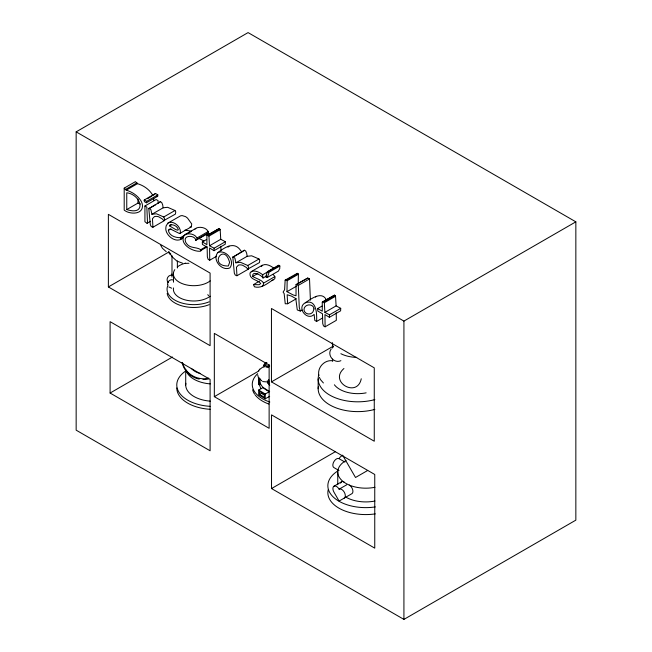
<?xml version="1.0" encoding="UTF-8"?>
<svg xmlns="http://www.w3.org/2000/svg" width="652" height="652" viewBox="0 0 652 652"><rect width="100%" height="100%" fill="white"/><g stroke="black" fill="none" stroke-linecap="round" stroke-linejoin="round"><path stroke-width="0.98" d="M259.749 378.527L259.757 383.303L258.868 383.303L258.844 377.484L258.836 379.391M258.852 380.1L258.852 379.195L258.86 380.801M259.097 379.904L259.088 378.657L259.04 380.801M258.901 381.233L258.852 382.031M258.901 380.727L258.852 383.417M258.868 381.591L258.868 381.29M310.417 300.156L309.513 278.917L307.777 278.029L296.032 284.663L296.032 295.78L293.009 294.883L286.978 291.68L287.165 280.702L286.13 279.757L285.152 280.14L284.606 289.749L283.082 292.104L284.15 293.563L285.242 303.767L287.654 303.75L296.285 298.763M298.225 284.199L298.396 274.223L297.353 273.269L285.152 280.14M214.035 250.694L214.125 248.208L225.356 241.729L225.258 244.207L214.035 250.694L209.585 247.98L209.732 260.205L208.127 259.317L207.36 256.921L207.116 247.157L202.389 244.427L202.332 241.965L206.651 239.471M329.399 317.296L329.488 314.818L340.719 308.331L340.629 310.817L329.399 317.296L324.949 314.59L325.103 326.815L323.49 325.918L322.732 323.531L322.479 313.759L317.76 311.037L317.695 308.567L322.015 306.081M261.395 380.328L261.811 380.801M171.769 255.853L168.346 252.267M201.02 250.425L200.694 251.199C192.87 252.218 178.192 243.628 184.597 234.891L196.814 227.841C200.84 226.407 207.58 227.947 208.501 232.699L208.241 233.392L195.747 240.343C195.584 235.185 183.628 234.744 185.298 240.808A3.863 2.233 60 0 0 186.7 243.775C190.025 248.632 196.529 246.717 200.743 249.692L201.02 250.425L207.067 246.937M361.257 378.771C357.304 398.502 328.518 381.795 343.938 368.51M171.663 275.103L171.892 274.027M169.422 225.853L169.944 224.948C173.424 224.035 177.425 226.236 178.379 229.724L177.646 230.18L175.91 229.675L169.422 225.853L171.15 224.85M267.418 271.664L265.714 276.872L267.173 277.573L278.404 271.093L279.757 268.551L279.838 266L278.648 265.177L267.418 271.664L268.608 272.479L268.787 273.506L267.173 277.573M185.584 234.321C189.618 232.886 196.358 234.427 197.271 239.186L195.747 240.343M266.635 367.166L265.772 365.348L266.864 362.504M146.447 202.772L146.594 201.378L144.32 199.952L144.01 200.694L144.736 201.892L146.447 202.772L157.67 196.285L157.825 194.899L155.551 193.465L144.32 199.952M185.51 234.712L180.327 237.711C175.51 237.687 169.3 235.918 168.355 230.409L169.3 229.154L170.718 229.154L179.569 233.579L191.354 226.839L191.712 223.929L187.523 218.094L185.649 216.66L182.144 215.584L180.604 215.82L168.053 223.017L166.309 225.535A12.975 7.49 60 0 0 165.885 230.034C167.222 236.896 176.822 243.636 182.821 238.029M164.165 220.759L152.935 227.238L151.231 226.57L150.319 224.671L148.819 208.681L160.319 201.721L161.688 202.454L162.698 204.924L163.13 207.809L151.9 214.288L150.897 209.667L149.088 208.2M160.319 201.721L157.458 203.693M248.176 269.26L236.945 275.747L235.242 275.071L234.329 273.172L232.829 257.181L244.329 250.221L245.698 250.963L246.709 253.424L247.141 256.309L235.91 262.797L234.907 258.168L233.098 256.701M244.06 250.702L244.329 250.221M331.208 348.934C326.636 355.014 334.011 363.987 340.89 360.686M261.265 266.489C264.305 262.422 270.825 265.633 273.864 268.298L262.634 274.785C259.594 272.112 253.074 268.901 250.034 272.976C249.08 279.765 257.784 279.61 260.71 283.522L259.194 284.712L253.432 284.631L254.5 286.823C262.194 288.983 268.404 282.292 274.59 278.934C275.723 277.442 274.451 275.568 273.164 274.663M180.123 233.326C181.973 227.572 173.579 219.789 168.053 223.017M259.406 369.635L262.878 367.035M258.665 370.801L259.708 369.162M265.796 362.846L263.563 365.56L263.864 367.435M263.563 365.56L265.992 362.406M202.332 241.965L206.904 244.606L206.904 235.527L219.194 228.534L220.172 229.659L220.751 239.284L225.356 241.729M317.695 308.567L322.267 311.208L322.267 302.129L334.566 295.136L335.535 296.269L336.114 305.886L340.719 308.331M155.551 193.465L153.505 195.209M217.792 252.609C211.818 259.635 221.843 271.558 229.863 267.915C235.388 260.873 225.902 249.048 217.792 252.609C225.535 246.806 234.704 240.963 241.077 251.11M228.045 247.141L229.023 246.13M195.021 229.121L195.828 228.412M261.965 286.456C267.89 281.387 255.665 278.632 252.707 276.432C251.859 270.156 261.452 275.054 263.033 277.997L266.489 276M326.448 300.075C321.917 290.36 310.605 299.252 305.266 302.797C296.195 307.638 307.353 321.477 314.134 314.394L314.802 320.409L316.603 321.452L322.642 317.956M315.421 297.027L316.489 296.318M76.154 131.859L248.078 32.6L575.846 221.835L575.846 520.141L403.922 619.4L76.154 430.165L76.154 131.859L403.922 321.094L575.846 221.835M124.198 188.135L126.243 190.156C132.038 191.875 137.515 195.478 140.816 200.62A7.4 4.271 60 0 1 142.486 206.252C142.242 214.956 129.153 214.353 124.198 210.091L124.198 188.135L135.429 181.647L137.474 183.668C143.269 185.396 148.737 188.99 152.046 194.133A7.4 4.271 60 0 1 152.739 195.437M125.755 189.308L136.985 182.829M126.243 190.156L137.474 183.668M126.757 209.561C147.165 216.236 141.403 194.606 126.757 192.772L126.757 209.561L137.988 203.074L140.392 204.011M147.466 198.697L151.777 196.203M146.594 201.378L157.825 194.899M144.923 206.008L146.839 207.116L147.515 222.739L147.059 223.294L144.923 221.737L144.923 206.008L156.154 199.52L158.069 200.629L158.2 203.563M148.819 208.681L155.73 204.687M147.059 223.294L150.506 221.297M151.9 214.288L156.407 213.783L163.75 216.986L174.98 210.498L175.779 211.933L175.388 214.117L163.782 220.588L162.324 218.95L158.672 216.782A15.55 8.981 60 0 0 154.418 216.627L152.446 218.689L152.935 227.238M168.355 230.409L170.946 228.909M187.238 233.718L191.558 231.224L184.997 230.075M181.093 239.023L180.881 238.306L183.473 236.806M108.379 286.937L210.099 345.666L210.099 273.074L108.379 214.345L108.379 286.937L168.868 252.014M197.075 237.956L208.306 231.468M197.271 239.186L208.501 232.699M206.904 235.527L219.194 228.534M207.964 235.013L208.485 235.388L219.716 228.901M214.125 248.208L209.52 245.763L208.942 236.138L220.172 229.659M200.743 249.692L206.79 246.195M209.52 245.763L220.751 239.284M209.732 260.205L216.643 256.22M232.829 257.181L243.196 251.199M235.91 262.797L240.417 262.283L247.76 265.486L258.991 259.007L259.789 260.433L259.398 262.626L247.793 269.097L246.334 267.459L242.683 265.291A15.55 8.981 60 0 0 238.428 265.128L236.456 267.19L236.945 275.747M251.085 271.697L262.316 265.217M252.707 276.432L257.89 273.441M268.062 271.851L279.284 265.372M268.608 272.479L279.838 266M253.432 284.631L259.48 281.134M263.612 283.098L274.842 276.619M286.766 279.985L297.997 273.498M287.165 280.702L298.396 274.223M296.032 284.663L307.777 278.029M110.098 393.042L210.099 450.776L210.099 379.407L110.098 321.672L110.098 393.042L172.487 357.019M286.978 291.68L296.481 286.195M302.023 310.05L300.295 311.053L299.284 307.459L298.29 285.405L309.513 278.917M322.267 302.129L334.566 295.136M323.335 301.623L323.848 301.99L335.079 295.511M329.488 314.818L324.892 312.373L324.313 302.748L335.535 296.269M324.892 312.373L336.114 305.886M325.103 326.815L336.326 320.336L336.236 312.805M214.329 396.66L269.129 428.307L269.129 365.022L214.329 333.384L214.329 396.66L258.844 370.964M265.829 366.937L269.317 364.916M271.452 381.868L374.264 441.225L374.264 367.85L271.452 308.494L271.452 381.868L333.148 346.245M271.525 488.544L374.753 548.145L374.753 474.477L271.525 414.876L271.525 488.544L335.421 451.657M349.276 485.047A5.143 2.967 60 0 1 352.642 489.587A5.143 2.967 60 0 1 351.852 493.703L339.105 501.062L333.963 492.154A5.143 2.967 60 0 1 333.963 486.213L341.567 481.828M367.671 470.475L355.511 477.492L342.602 455.137M333.963 486.213A5.143 2.967 60 0 1 339.105 489.187L346.709 484.795M258.665 390.035L263.09 387.581L269.667 391.542L265.242 393.995L258.665 390.035L258.665 394.827L265.242 398.788L269.667 396.343M259.48 394.362L264.427 397.337L264.427 394.46L259.48 391.485L259.48 394.362L261.354 393.319L264.655 395.308M191.354 226.839L190.034 227.035M305.266 302.797C316.66 298.632 316.994 314.256 316.603 321.452M271.688 280.49L273.196 279.977M157.67 196.285L156.945 196.211M163.13 207.809L167.637 207.295L174.98 210.498M247.141 256.309L251.648 255.804L258.991 259.007M267.149 381.942L262.609 381.559M185.176 263.408L188.95 263.269M259.757 384.778L258.86 384.427L259.757 384.778L259.757 383.303M163.782 220.588L164.426 220.36L164.638 219.113L163.75 216.986M247.793 269.097L248.436 268.86L248.648 267.613L247.76 265.486M332.952 360.817C324.745 359.333 317.027 367.475 318.869 375.585M172.25 275.274C168.24 274.28 165.258 279.847 168.322 282.585M171.631 288.208L168.827 286.929M300.295 311.053L297.279 309.945L295.788 298.559L291.403 296.065L287.165 294.745L287.654 303.75M265.772 365.348L264.28 364.957L264.769 366.677M182.462 263.139L176.871 261.077L171.566 256.285M173.416 280.034C170.531 278.706 167.002 281.542 167.637 284.647M203.929 241.004L199.219 238.567M269.137 383.637L267.923 383.189L267.271 380.678M296.546 284.517L298.29 285.405M339.04 470.548L333.897 467.574A5.143 2.967 -60 0 1 333.897 461.64A5.143 2.967 -60 0 1 339.04 458.666L344.949 462.081M166.219 251.688L162.413 248.249L160.71 245.299M323.408 382.968L320.45 379.603L319.398 377.369M168.746 251.884L170.808 254.052M208.583 295.698L207.76 294.671M180.327 237.711L180.881 238.306M269.765 385.25L267.923 383.189L268.909 382.447L268.705 379.594M260.058 378.959L260.93 380.14M323.848 301.99L324.313 302.748M208.485 235.388L208.942 236.138M169.186 252.169L170.221 254.321M262.634 274.785L263.033 277.997M258.355 377.467L257.752 375.087M153.742 200.417L153.709 199.773A7.4 4.271 60 0 0 153.619 198.306M259.088 380.026L259.048 381.599L259.048 380.931M220.873 246.203L220.93 250.906M258.901 381.029L258.868 379.912M403.922 321.094L403.922 619.4M337.752 471.958L337.752 484.713M332.463 343.017L332.463 348.046M332.463 359.122L332.463 361.135M318.16 378.942L318.16 388.747M265.242 393.995L265.242 398.788M258.852 382.325L258.868 384.778M185.714 369.749L185.714 384.973M177.377 260.914L177.377 268.005M173.497 272.634L173.497 282.194M171.989 255.804L171.989 277.116M137.988 199.129L137.988 203.074M267.516 367.288A2.934 1.801 -56.7 0 1 269.643 365.593M268.102 367.679A2.934 1.801 -56.7 0 1 269.659 366.179M269.822 402.015A35.029 20.228 0 0 1 257.67 373.677M268.942 404.077A35.029 20.228 0 0 1 255.144 394.884M254.573 394.077A35.029 20.228 0 0 1 252.634 389.806M269.072 391.559A26.871 15.509 0 0 1 259.618 378.633M261.061 388.714A26.871 15.509 0 0 1 259.765 385.552M210.091 406.335A37.197 21.475 0 0 1 179.333 392.797A37.197 21.475 0 0 1 186.016 370.809M210.286 401.151A28.256 16.316 0 0 1 185.869 383.27M210.286 383.889A28.256 16.316 0 0 1 186.065 370.271M210.091 409.293A37.197 21.475 0 0 1 176.782 387.94M208.721 378.144A21.598 21.141 12.7 0 1 182.495 362.618M200.131 373.376A16.471 16.129 12.7 0 1 191.28 368.388M208.55 378.91A21.598 21.141 12.7 0 1 202.959 379.513M199.21 379.105A21.598 21.141 12.7 0 1 182.112 362.471M375.324 506.922A37.914 21.891 0 0 1 333.115 496.865A37.914 21.891 0 0 1 338.274 470.662M374.949 501.029A28.02 16.178 0 0 1 345.902 497.15M375.324 513.874A37.914 21.891 0 0 1 328.217 489.676M374.949 487.288A28.02 16.178 0 0 1 341.998 480.565A28.02 16.178 0 0 1 346.008 460.524M339.105 489.187A5.143 2.967 60 0 1 344.248 492.154A5.143 2.967 60 0 1 344.248 498.095M340.621 483.165A5.143 2.967 60 0 1 342.316 481.592M343.197 481.681A5.143 2.967 60 0 1 344.134 482.081M339.04 458.666A5.143 2.967 -60 0 1 342.553 455.552M374.859 409.391A39.625 22.877 0 0 1 335.209 407.541A39.625 22.877 0 0 1 318.315 386.758M374.859 399.586A39.625 22.877 0 0 1 333.808 397.149A39.625 22.877 0 0 1 318.763 374.957M366.139 392.846A25.493 14.719 0 0 1 334.386 384.778M356.742 357.402A25.493 14.719 0 0 1 340.866 353.702M333.465 347.092A25.493 14.719 0 0 1 332.3 342.928M209.129 301.835A26.708 15.42 0 0 1 178.306 301.803A26.708 15.42 0 0 1 168.069 285.022M210.18 296.204A20.383 11.769 0 0 1 186.342 300.189A20.383 11.769 0 0 1 173.497 287.931M210.18 280.898A20.383 11.769 0 0 1 183.929 284.239A20.383 11.769 0 0 1 174.769 269.651M177.336 266.953A20.383 11.769 0 0 1 185.567 263.147M209.129 304.663A26.708 15.42 0 0 1 167.165 293.441M229.602 262.463L228.314 266C207.776 266.318 224.158 241.542 229.602 262.463M314.011 308.869L313.033 311.721A14.972 8.647 60 0 1 310.002 313.881C306.701 314.843 302.846 311.477 304.256 308.062A15.086 8.704 60 0 1 307.149 305.299C309.806 304.019 313.979 305.633 314.011 308.869"/></g></svg>
